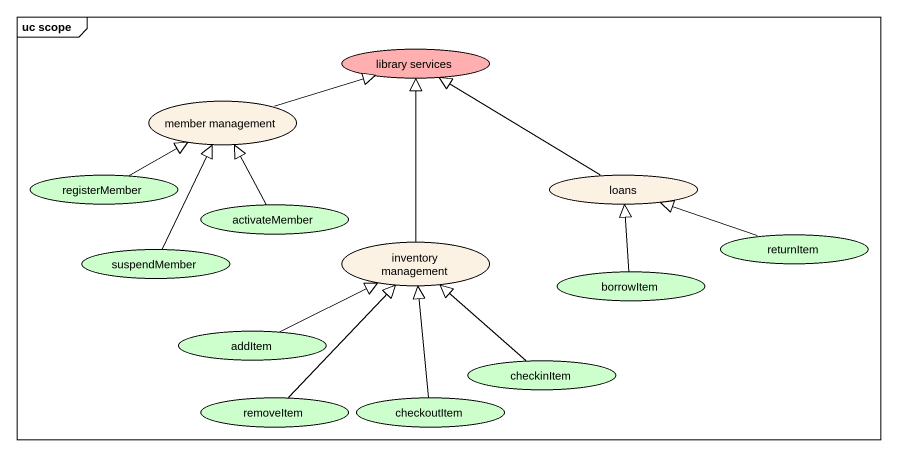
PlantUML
@startuml
mainframe uc scope
usecase "library services" as library_services #FFAFAF
usecase "member management" as member_management
usecase registerMember #CCFFCC
usecase loans
usecase activateMember #CCFFCC
usecase suspendMember #CCFFCC
usecase "inventory management" as inventory_management
usecase borrowItem #CCFFCC
usecase returnItem #CCFFCC
usecase addItem #CCFFCC
usecase checkinItem #CCFFCC
usecase removeItem #CCFFCC
usecase checkoutItem #CCFFCC
member_management -right-|> library_services
registerMember -right-|> member_management
loans -up-|> library_services
activateMember -up-|> member_management
suspendMember -up-|> member_management
inventory_management -up-|> library_services
borrowItem -up-|> loans
returnItem -left-|> loans
addItem -right-|> inventory_management
checkinItem -up-|> inventory_management
removeItem -up-|> inventory_management
checkoutItem -up-|> inventory_management
@enduml
